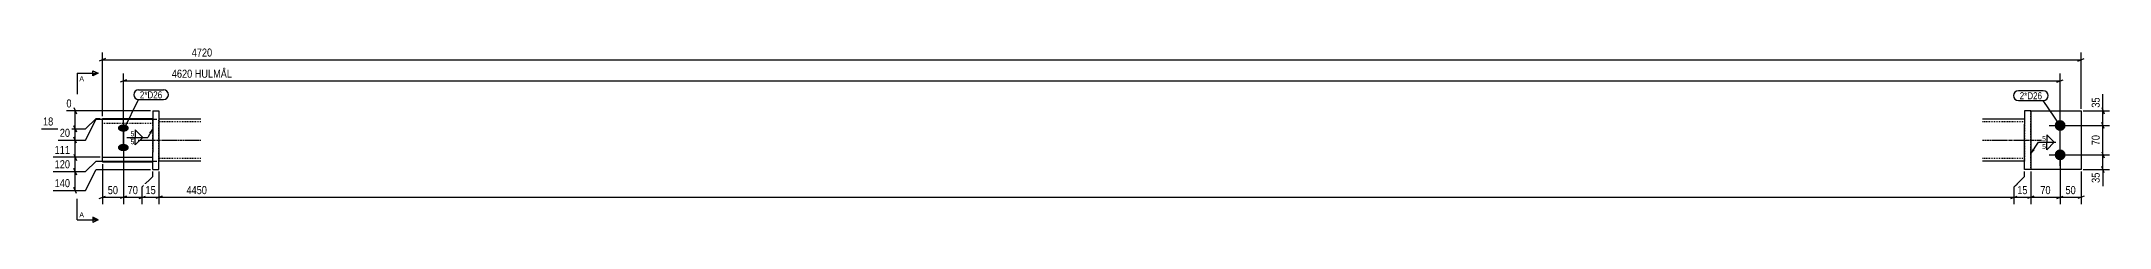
# Model space of a CAD drawing. Header units: millimetres. Extents: x 12 to 21119, y 5 to 432.
# Drawn here: x 16185 to 21119, y 12 to 432 of the extents above; entities that cross this region are included whole.
import ezdxf

# ---------------------------------------------------------------- set-up
doc = ezdxf.new("R2010")
doc.units = ezdxf.units.MM
doc.linetypes.add('DXK_LINE_DOT2', pattern=[3.9198, 1.9599, -1.9599])
doc.linetypes.add('DXK_LINE_DOT3', pattern=[5.9187, 2.979, -0.9799, 0.9799, -0.9799])
for name, color, linetype in [('MÅLSÆTNING', 7, 'Continuous'), ('STÅL', 7, 'Continuous'), ('TEKST', 7, 'Continuous')]:
    doc.layers.add(name, color=color, linetype=linetype)
doc.styles.add('Arial', font='ARIAL.TTF', dxfattribs={"height": 0.2})
doc.styles.add('Arial Narrow', font='ARIALN.TTF', dxfattribs={"height": 0.2})

msp = doc.modelspace()

# ---------------------------------------------------------------- hatches: boundary and pattern name
at = {"layer": 'STÅL', "linetype": 'Continuous'}
for points in [[(21001, 256.4, -1), (21001, 230.4, -1)], [(16381, 228.6), (16378.3, 228.8), (16375.7, 229.3), (16373.4, 230.2), (16371.3, 231.4), (16369.7, 232.9), (16368.6, 234.5), (16368.1, 236.3), (16368.1, 238.1), (16368.6, 239.9), (16369.7, 241.5), (16371.3, 243), (16373.4, 244.2), (16375.7, 245.1), (16378.3, 245.6), (16381, 245.8), (16383.7, 245.6), (16386.3, 245.1), (16388.6, 244.2), (16390.7, 243), (16392.3, 241.5), (16393.4, 239.9), (16393.9, 238.1), (16393.9, 236.3), (16393.4, 234.5), (16392.3, 232.9), (16390.7, 231.4), (16388.6, 230.2), (16386.3, 229.3), (16383.7, 228.8)], [(16381, 182.2), (16378.3, 182.4), (16375.7, 182.9), (16373.4, 183.8), (16371.3, 185), (16369.7, 186.5), (16368.6, 188.1), (16368.1, 189.9), (16368.1, 191.7), (16368.6, 193.5), (16369.7, 195.1), (16371.3, 196.6), (16373.4, 197.8), (16375.7, 198.7), (16378.3, 199.2), (16381, 199.4), (16383.7, 199.2), (16386.3, 198.7), (16388.6, 197.8), (16390.7, 196.6), (16392.3, 195.1), (16393.4, 193.5), (16393.9, 191.7), (16393.9, 189.9), (16393.4, 188.1), (16392.3, 186.5), (16390.7, 185), (16388.6, 183.8), (16386.3, 182.9), (16383.7, 182.4)], [(21001, 186.4, -1), (21001, 160.4, -1)]]:
    msp.add_hatch(color=96, dxfattribs=at).paths.add_polyline_path(points)
at = {"layer": 'TEKST', "linetype": 'Continuous'}
msp.add_hatch(color=3, dxfattribs=at).paths.add_polyline_path([(16442.3, 226.8), (16451, 236.3), (16447.8, 223.8)])

# ---------------------------------------------------------------- linework, layer by layer
at = {"layer": 'MÅLSÆTNING', "color": 7, "linetype": 'Continuous'}
for p, q in [((16338.5, 403.1), (16323.5, 397.1)), ((16331, 265.4), (16331, 417.8)), ((21043.5, 397.1), (21058.5, 403.1)), ((16388.5, 352.6), (16373.5, 346.6)), ((16381, 184.6), (16381, 367.3)), ((16381, 349.6), (21001, 349.6)), ((20993.5, 346.6), (21008.5, 352.6)), ((21001, 178.4), (21001, 367.3)), ((16446, 278.4), (16245.2, 278.4)), ((16262.9, 285.9), (16268.9, 270.9)), ((16265.9, 235.4), (16265.9, 278.4)), ((16290.9, 235.4), (16315.9, 260.4)), ((16290.9, 235.4), (16315.9, 260.4)), ((16290.9, 208.4), (16315.9, 258.4)), ((16290.9, 208.4), (16315.9, 258.4)), ((16315.9, 260.4), (16326, 260.4)), ((16315.9, 260.4), (16326, 260.4)), ((16315.9, 258.4), (16461, 258.4)), ((16315.9, 258.4), (16461, 258.4)), ((21056, 278.4), (21119.1, 278.4)), ((21100.1, 285.9), (21106.1, 270.9)), ((21106.1, 235.9), (21100.1, 250.9)), ((21106.1, 235.9), (21100.1, 250.9)), ((21103.1, 243.4), (21103.1, 278.4)), ((16185.8, 235.4), (16290.9, 235.4)), ((16185.8, 235.4), (16290.9, 235.4)), ((16225.8, 208.4), (16290.9, 208.4)), ((16225.8, 208.4), (16290.9, 208.4)), ((16268.9, 227.9), (16262.9, 242.9)), ((16262.9, 242.9), (16268.9, 227.9)), ((16268.9, 200.9), (16262.9, 215.9)), ((16268.9, 200.9), (16262.9, 215.9)), ((16265.9, 208.4), (16265.9, 235.4)), ((16265.9, 167.6), (16265.9, 208.4)), ((21006, 243.4), (21119.1, 243.4)), ((21006, 243.4), (21119.1, 243.4)), ((21103.1, 173.4), (21103.1, 243.4)), ((16326, 167.6), (16213.6, 167.6)), ((16326, 167.6), (16213.6, 167.6)), ((16262.9, 175.1), (16268.9, 160.1)), ((16262.9, 175.1), (16268.9, 160.1)), ((16265.9, 133.4), (16265.9, 167.6)), ((16290.9, 133.4), (16315.9, 158.4)), ((16290.9, 133.4), (16315.9, 158.4)), ((16315.9, 158.4), (16461, 158.4)), ((16315.9, 158.4), (16461, 158.4)), ((16331, 151.4), (16331, 56.1)), ((16381, 169), (16381, 56.1)), ((21001, 168.4), (21001, 56.1)), ((21006, 173.4), (21119.1, 173.4)), ((21100.1, 180.9), (21106.1, 165.9)), ((16213.6, 133.4), (16290.9, 133.4)), ((16213.6, 133.4), (16290.9, 133.4)), ((16268.9, 125.9), (16262.9, 140.9)), ((16262.9, 140.9), (16268.9, 125.9)), ((16265.9, 88.4), (16265.9, 133.4)), ((16315.9, 138.4), (16446, 138.4)), ((16426, 97.1), (16451, 122.1)), ((16451, 122.1), (16451, 133.4)), ((16451, 122.1), (16451, 133.4)), ((16466, 133.4), (16466, 56.1)), ((16466, 133.4), (16466, 56.1)), ((20891, 97.1), (20916, 122.1)), ((20916, 122.1), (20916, 133.4)), ((20931, 133.4), (20931, 56.1)), ((21056, 138.4), (21119.1, 138.4)), ((21106.1, 130.9), (21100.1, 145.9)), ((16213.6, 88.4), (16290.9, 88.4)), ((16268.9, 80.9), (16262.9, 95.9)), ((16323.5, 69.1), (16338.5, 75.1)), ((16388.5, 75.1), (16373.5, 69.1)), ((16381, 72.1), (16426, 72.1)), ((16418.5, 69.1), (16433.5, 75.1)), ((16426, 56.1), (16426, 97.1)), ((16473.5, 75.1), (16458.5, 69.1)), ((16473.5, 75.1), (16458.5, 69.1)), ((20883.5, 69.1), (20898.5, 75.1)), ((20891, 56.1), (20891, 97.1)), ((20938.5, 75.1), (20923.5, 69.1)), ((20993.5, 69.1), (21008.5, 75.1)), ((21001, 72.1), (21051, 72.1)), ((21058.5, 75.1), (21043.5, 69.1))]:
    msp.add_line(p, q, dxfattribs=at)
at = {"layer": 'STÅL', "color": 2, "linetype": 'Continuous'}
for p, q in [((16331, 156.4), (16331, 260.4)), ((16331, 260.4), (16451, 260.4)), ((16451, 278.4), (16451, 179.5)), ((16451, 278.4), (16466, 278.4)), ((16466, 278.4), (16466, 256.5)), ((16566, 258.4), (16466, 258.4)), ((16466, 256.5), (16466, 160.2)), ((20916, 258.4), (20816, 258.4)), ((20931, 278.4), (20916, 278.4)), ((20916, 278.4), (20916, 256.5)), ((20916, 256.5), (20916, 246.4)), ((20931, 278.4), (21051, 278.4)), ((20931, 278.4), (20931, 138.4)), ((21051, 278.4), (21051, 138.4)), ((20916, 160.2), (20916, 246.4)), ((16331, 167.6), (16451, 167.6)), ((16331, 156.4), (16451, 156.4)), ((16451, 156.4), (16451, 179.5)), ((16451, 138.4), (16451, 156.4)), ((16466, 138.4), (16466, 160.2)), ((16566, 158.4), (16466, 158.4)), ((20916, 158.4), (20816, 158.4)), ((20916, 138.4), (20916, 160.2)), ((16451, 138.4), (16466, 138.4)), ((20931, 138.4), (20916, 138.4)), ((21051, 138.4), (20931, 138.4))]:
    msp.add_line(p, q, dxfattribs=at)
at = {"layer": 'STÅL', "color": 7, "linetype": 'DXK_LINE_DOT2'}
for p, q in [((16331, 249.1), (16451, 249.1)), ((16451, 179.5), (16451, 260.4)), ((16466, 258.4), (16466, 257.5)), ((16466, 257.5), (16466, 256.5)), ((16466, 160.2), (16466, 256.5)), ((16566, 252.4), (16466, 252.4)), ((20916, 252.4), (20816, 252.4)), ((20916, 258.4), (20916, 257.5)), ((20916, 257.5), (20916, 256.5)), ((20916, 256.5), (20916, 160.2)), ((20931, 138.4), (20931, 278.4)), ((16451, 156.4), (16451, 179.5)), ((16566, 164.4), (16466, 164.4)), ((16466, 158.4), (16466, 160.2)), ((20916, 164.4), (20816, 164.4)), ((20916, 159.3), (20916, 160.2)), ((20916, 159.3), (20916, 158.4))]:
    msp.add_line(p, q, dxfattribs=at)
at = {"layer": 'STÅL', "color": 96, "linetype": 'Continuous'}
for p, q in [((16381, 248.8), (16381, 185.2)), ((21001, 217.4), (21001, 269.4)), ((16381, 202.5), (16381, 138.8)), ((20975, 243.4), (21027, 243.4)), ((21001, 147.4), (21001, 199.4)), ((20975, 173.4), (21027, 173.4))]:
    msp.add_line(p, q, dxfattribs=at)
at = {"layer": 'STÅL', "color": 7, "linetype": 'DXK_LINE_DOT3'}
for p, q in [((16416, 208.4), (16566, 208.4)), ((20816, 208.4), (20966, 208.4))]:
    msp.add_line(p, q, dxfattribs=at)
at = {"layer": 'TEKST', "color": 3, "linetype": 'Continuous'}
msp.add_line((16451, 236.3), (16439.6, 215.1), dxfattribs=at)

# ---------------------------------------------------------------- wipeouts: each hides what was drawn before it
at = {"color": 0, "linetype": 'Continuous'}
for points in [[(16287.1, 349), (16287.1, 361.5), (16276, 361.5), (16276, 349)], [(16287.1, 24.5), (16287.1, 37), (16276, 37), (16276, 24.5)]]:
    msp.add_wipeout(points, dxfattribs=at).dxf.layer = 'TEKST'
at = {"color": 0}
msp.add_wipeout([(20957.9, 306), (20957.9, 323.5), (20904.6, 323.5), (20904.6, 306)], dxfattribs=at).dxf.layer = 'TEKST'

# ---------------------------------------------------------------- next in the draw order: hatches: boundary and pattern name
at = {"layer": 'TEKST', "linetype": 'Continuous'}
for points in [[(16308.5, 361.5), (16308.5, 367.8), (16321, 367.8)], [(16308.5, 18.2), (16308.5, 24.5), (16321, 18.2)]]:
    msp.add_hatch(color=30, dxfattribs=at).paths.add_polyline_path(points)

# ---------------------------------------------------------------- next in the draw order: linework, layer by layer
at = {"layer": 'TEKST', "color": 7, "linetype": 'Continuous'}
for p, q in [((16271, 367.8), (16321, 367.8)), ((16271, 18.2), (16321, 18.2))]:
    msp.add_line(p, q, dxfattribs=at)
at = {"layer": 'TEKST', "color": 30, "linetype": 'Continuous'}
for p, q in [((16308.5, 361.5), (16308.5, 374)), ((16308.5, 374), (16321, 367.8)), ((16321, 367.8), (16308.5, 361.5)), ((16321, 18.2), (16308.5, 24.5)), ((16308.5, 24.5), (16308.5, 12)), ((16321, 18.2), (16308.5, 12))]:
    msp.add_line(p, q, dxfattribs=at)

# ---------------------------------------------------------------- next in the draw order: texts
at = {"layer": 'TEKST', "color": 3, "linetype": 'Continuous', "style": 'Arial'}
for p in [(16276, 349), (16276, 24.5)]:
    msp.add_text('A', height=11.9, dxfattribs=at).set_placement(p)

# ---------------------------------------------------------------- next in the draw order: wipeouts: each hides what was drawn before it
at = {"color": 0}
for points, layer in [([(20889.4, 353.3), (20889.4, 381.3), (16492.6, 381.3), (16492.6, 353.3)], 'MÅLSÆTNING'), ([(21099.3, 314.3), (21071.3, 314.3), (21071.3, 281.9), (21099.3, 281.9)], 'MÅLSÆTNING'), ([(21099.3, 224.6), (21071.3, 224.6), (21071.3, 192.2), (21099.3, 192.2)], 'MÅLSÆTNING'), ([(16419.7, 75.8), (16419.7, 103.8), (16387.3, 103.8), (16387.3, 75.8)], 'MÅLSÆTNING'), ([(16473.7, 308.1), (16473.7, 325.6), (16420.4, 325.6), (16420.4, 308.1)], 'TEKST'), ([(20957.9, 306), (20957.9, 323.5), (20904.6, 323.5), (20904.6, 306)], 'TEKST'), ([(16406.8, 216.6), (16406.8, 231.1), (16397.2, 231.1), (16397.2, 216.6)], 'TEKST'), ([(20966.6, 205.1), (20966.6, 219.6), (20957, 219.6), (20957, 205.1)], 'TEKST')]:
    msp.add_wipeout(points, dxfattribs=at).dxf.layer = layer
at = {"color": 0, "linetype": 'Continuous'}
msp.add_wipeout([(16261.4, 282.4), (16261.4, 310.4), (16241.2, 310.4), (16241.2, 282.4)], dxfattribs=at).dxf.layer = 'MÅLSÆTNING'

# ---------------------------------------------------------------- next in the draw order: linework, layer by layer
at = {"layer": 'MÅLSÆTNING', "color": 7, "linetype": 'Continuous'}
for p, q in [((16331, 400.1), (21051, 400.1)), ((21051, 283.4), (21051, 417.8)), ((21103.1, 278.4), (21103.1, 317.8)), ((21103.1, 278.4), (21103.1, 317.8)), ((16381, 169), (16381, 56.1)), ((21006, 173.4), (21119.1, 173.4)), ((21100.1, 180.9), (21106.1, 165.9)), ((21103.1, 138.4), (21103.1, 173.4)), ((16426, 97.1), (16451, 122.1)), ((16331, 72.1), (16381, 72.1)), ((16388.5, 75.1), (16373.5, 69.1)), ((16418.5, 69.1), (16433.5, 75.1)), ((16426, 56.1), (16426, 97.1)), ((16426, 72.1), (16466, 72.1))]:
    msp.add_line(p, q, dxfattribs=at)
at = {"layer": 'TEKST', "color": 7, "linetype": 'Continuous'}
for p, q in [((16271, 367.8), (16271, 317.8)), ((20901.6, 326.5), (20960.9, 326.5)), ((20901.6, 303), (20960.9, 303)), ((21001, 243.4), (20960.9, 303))]:
    msp.add_line(p, q, dxfattribs=at)
at = {"layer": 'TEKST', "color": 3, "linetype": 'Continuous'}
for p, q in [((16427.2, 215.1), (16409.4, 233)), ((16409.4, 233), (16409.4, 215.1)), ((16409.4, 215.1), (16427.2, 215.1)), ((20987, 203.6), (20969.2, 221.4)), ((20969.2, 221.4), (20969.2, 203.6)), ((20969.2, 203.6), (20987, 203.6))]:
    msp.add_line(p, q, dxfattribs=at)
at = {"layer": 'TEKST', "color": 7, "linetype": 'Continuous'}
for centre, start, end in [((20901.6, 314.7), 90, 270), ((20960.9, 314.7), 270, 90)]:
    msp.add_arc(centre, 11.7, start, end, dxfattribs=at)

# ---------------------------------------------------------------- next in the draw order: texts
at = {"layer": 'MÅLSÆTNING', "color": 3, "style": 'Arial Narrow'}
for s, height, p in [('4620 HULMÅL', 19.089, (16496.6, 357.3)), ('70', 19.09, (16391.3, 79.8))]:
    msp.add_text(s, height=height, dxfattribs=at).set_placement(p)
at = {"layer": 'MÅLSÆTNING', "color": 3, "linetype": 'Continuous', "style": 'Arial Narrow'}
msp.add_text('0', height=19.1, dxfattribs=at).set_placement((16245.2, 286.4))
at = {"layer": 'MÅLSÆTNING', "color": 3, "style": 'Arial Narrow'}
for s, p in [('35', (21095.3, 285.9)), ('70', (21095.3, 196.2))]:
    msp.add_text(s, height=19.09, rotation=90.0002, dxfattribs=at).set_placement(p)
at = {"layer": 'TEKST', "color": 3, "style": 'Arial Narrow'}
msp.add_text('2*D26', height=16.7, dxfattribs=at).set_placement((20904.6, 306))

# ---------------------------------------------------------------- next in the draw order: wipeouts: each hides what was drawn before it
at = {"color": 0, "linetype": 'Continuous'}
msp.add_wipeout([(16217.8, 239.4), (16217.8, 267.4), (16185.4, 267.4), (16185.4, 239.4)], dxfattribs=at).dxf.layer = 'MÅLSÆTNING'
at = {"color": 0}
msp.add_wipeout([(16473.7, 308.1), (16473.7, 325.6), (16420.4, 325.6), (16420.4, 308.1)], dxfattribs=at).dxf.layer = 'TEKST'

# ---------------------------------------------------------------- next in the draw order: linework, layer by layer
at = {"layer": 'TEKST', "color": 7, "linetype": 'Continuous'}
for p, q in [((16417.4, 328.6), (16476.7, 328.6)), ((16417.4, 305.1), (16476.7, 305.1))]:
    msp.add_line(p, q, dxfattribs=at)
for centre, radius, start, end in [((16417.4, 316.8), 11.8, 90, 270), ((16476.7, 316.8), 11.7, 270, 90)]:
    msp.add_arc(centre, radius, start, end, dxfattribs=at)

# ---------------------------------------------------------------- next in the draw order: texts
at = {"layer": 'MÅLSÆTNING', "color": 3, "linetype": 'Continuous', "style": 'Arial Narrow'}
msp.add_text('18', height=19.09, dxfattribs=at).set_placement((16189.4, 243.4))
at = {"layer": 'TEKST', "color": 3, "style": 'Arial Narrow'}
msp.add_text('2*D26', height=16.7, dxfattribs=at).set_placement((16420.4, 308.1))

# ---------------------------------------------------------------- next in the draw order: wipeouts: each hides what was drawn before it
at = {"color": 0}
for points in [[(20841.9, 403.8), (20841.9, 431.8), (16540.1, 431.8), (16540.1, 403.8)], [(16372.2, 75.8), (16372.2, 103.8), (16339.8, 103.8), (16339.8, 75.8)], [(21099.3, 134.9), (21071.3, 134.9), (21071.3, 102.5), (21099.3, 102.5)]]:
    msp.add_wipeout(points, dxfattribs=at).dxf.layer = 'MÅLSÆTNING'
at = {"color": 0, "linetype": 'Continuous'}
for points in [[(16406.8, 197.9), (16406.8, 212.4), (16397.2, 212.4), (16397.2, 197.9)], [(20966.6, 186.3), (20966.6, 200.8), (20957, 200.8), (20957, 186.3)]]:
    msp.add_wipeout(points, dxfattribs=at).dxf.layer = 'TEKST'

# ---------------------------------------------------------------- next in the draw order: hatches: boundary and pattern name
at = {"layer": 'TEKST', "linetype": 'Continuous'}
msp.add_hatch(color=3, dxfattribs=at).paths.add_polyline_path([(20940.5, 184.7), (20931, 176), (20935.3, 188.2)])

# ---------------------------------------------------------------- next in the draw order: linework, layer by layer
at = {"layer": 'MÅLSÆTNING', "color": 7, "linetype": 'Continuous'}
for p, q in [((16290.9, 88.4), (16315.9, 138.4)), ((21051, 133.4), (21051, 56.1)), ((21103.1, 138.4), (21103.1, 99)), ((21103.1, 138.4), (21103.1, 99))]:
    msp.add_line(p, q, dxfattribs=at)
at = {"layer": 'TEKST', "color": 7, "linetype": 'Continuous'}
msp.add_line((16382.7, 235.1), (16417.4, 305.1), dxfattribs=at)
at = {"layer": 'TEKST', "color": 3, "linetype": 'Continuous'}
for p, q in [((16389.4, 215.1), (16439.6, 215.1)), ((16409.4, 215.1), (16427.2, 215.1)), ((16427.2, 215.1), (16409.4, 197.3)), ((16409.4, 197.3), (16409.4, 215.1)), ((20931, 176), (20949.2, 203.6)), ((20949.2, 203.6), (20990.6, 203.6)), ((20969.2, 203.6), (20987, 203.6)), ((20987, 203.6), (20969.2, 185.7)), ((20969.2, 185.7), (20969.2, 203.6))]:
    msp.add_line(p, q, dxfattribs=at)

# ---------------------------------------------------------------- next in the draw order: texts
at = {"layer": 'MÅLSÆTNING', "color": 3, "style": 'Arial Narrow'}
for s, p in [('4720', (16544.1, 407.8)), ('50', (16343.8, 79.8))]:
    msp.add_text(s, height=19.09, dxfattribs=at).set_placement(p)
msp.add_text('35', height=19.09, rotation=90.0002, dxfattribs=at).set_placement((21095.3, 106.5))
at = {"layer": 'TEKST', "color": 3, "style": 'Arial Narrow'}
for p in [(16398.2, 217.6), (20958, 206.1)]:
    msp.add_text('5', height=11.9, dxfattribs=at).set_placement(p)
at = {"layer": 'TEKST', "color": 3, "linetype": 'Continuous', "style": 'Arial Narrow'}
for p in [(16398.2, 198.9), (20958, 187.3)]:
    msp.add_text('5', height=11.9, dxfattribs=at).set_placement(p)

# ---------------------------------------------------------------- next in the draw order: wipeouts: each hides what was drawn before it
at = {"color": 0, "linetype": 'Continuous'}
msp.add_wipeout([(16257.8, 212.4), (16257.8, 240.4), (16225.4, 240.4), (16225.4, 212.4)], dxfattribs=at).dxf.layer = 'MÅLSÆTNING'

# ---------------------------------------------------------------- next in the draw order: texts
at = {"layer": 'MÅLSÆTNING', "color": 3, "linetype": 'Continuous', "style": 'Arial Narrow'}
msp.add_text('20', height=19.09, dxfattribs=at).set_placement((16229.4, 216.4))

# ---------------------------------------------------------------- next in the draw order: wipeouts: each hides what was drawn before it
at = {"color": 0}
msp.add_wipeout([(21042.2, 75.8), (21042.2, 103.8), (21009.8, 103.8), (21009.8, 75.8)], dxfattribs=at).dxf.layer = 'MÅLSÆTNING'

# ---------------------------------------------------------------- next in the draw order: linework, layer by layer
at = {"layer": 'MÅLSÆTNING', "color": 7, "linetype": 'Continuous'}
for p, q in [((21001, 168.4), (21001, 56.1)), ((20931, 72.1), (21001, 72.1)), ((20993.5, 69.1), (21008.5, 75.1))]:
    msp.add_line(p, q, dxfattribs=at)

# ---------------------------------------------------------------- next in the draw order: texts
at = {"layer": 'MÅLSÆTNING', "color": 3, "style": 'Arial Narrow'}
msp.add_text('50', height=19.09, dxfattribs=at).set_placement((21013.8, 79.8))

# ---------------------------------------------------------------- next in the draw order: wipeouts: each hides what was drawn before it
at = {"color": 0, "linetype": 'Continuous'}
msp.add_wipeout([(16257.8, 171.6), (16257.8, 199.6), (16213.2, 199.6), (16213.2, 171.6)], dxfattribs=at).dxf.layer = 'MÅLSÆTNING'

# ---------------------------------------------------------------- next in the draw order: texts
at = {"layer": 'MÅLSÆTNING', "color": 3, "linetype": 'Continuous', "style": 'Arial Narrow'}
msp.add_text('111', height=19.09, dxfattribs=at).set_placement((16217.2, 175.6))

# ---------------------------------------------------------------- next in the draw order: wipeouts: each hides what was drawn before it
at = {"color": 0}
msp.add_wipeout([(20982.2, 75.8), (20982.2, 103.8), (20949.8, 103.8), (20949.8, 75.8)], dxfattribs=at).dxf.layer = 'MÅLSÆTNING'

# ---------------------------------------------------------------- next in the draw order: linework, layer by layer
at = {"layer": 'MÅLSÆTNING', "color": 7, "linetype": 'Continuous'}
for p, q in [((20931, 133.4), (20931, 56.1)), ((20891, 72.1), (20931, 72.1)), ((20938.5, 75.1), (20923.5, 69.1))]:
    msp.add_line(p, q, dxfattribs=at)

# ---------------------------------------------------------------- next in the draw order: texts
at = {"layer": 'MÅLSÆTNING', "color": 3, "style": 'Arial Narrow'}
msp.add_text('70', height=19.09, dxfattribs=at).set_placement((20953.8, 79.8))

# ---------------------------------------------------------------- next in the draw order: wipeouts: each hides what was drawn before it
at = {"color": 0, "linetype": 'Continuous'}
msp.add_wipeout([(16257.8, 137.4), (16257.8, 165.4), (16213.2, 165.4), (16213.2, 137.4)], dxfattribs=at).dxf.layer = 'MÅLSÆTNING'

# ---------------------------------------------------------------- next in the draw order: wipeouts: each hides what was drawn before it
msp.add_wipeout([(16257.8, 92.4), (16257.8, 120.4), (16213.2, 120.4), (16213.2, 92.4)], dxfattribs=at).dxf.layer = 'MÅLSÆTNING'
at = {"color": 0}
msp.add_wipeout([(20927.2, 75.8), (20927.2, 103.8), (20894.8, 103.8), (20894.8, 75.8)], dxfattribs=at).dxf.layer = 'MÅLSÆTNING'

# ---------------------------------------------------------------- next in the draw order: linework, layer by layer
at = {"layer": 'MÅLSÆTNING', "color": 7, "linetype": 'Continuous'}
for p, q in [((20891, 97.1), (20916, 122.1)), ((20916, 122.1), (20916, 133.4)), ((16466, 72.1), (20891, 72.1)), ((20883.5, 69.1), (20898.5, 75.1)), ((20891, 56.1), (20891, 97.1))]:
    msp.add_line(p, q, dxfattribs=at)
at = {"layer": 'TEKST', "color": 7, "linetype": 'Continuous'}
msp.add_line((16271, 18.2), (16271, 68.3), dxfattribs=at)

# ---------------------------------------------------------------- next in the draw order: texts
at = {"layer": 'MÅLSÆTNING', "color": 3, "linetype": 'Continuous', "style": 'Arial Narrow'}
for s, p in [('120', (16217.2, 141.4)), ('140', (16217.2, 96.4))]:
    msp.add_text(s, height=19.09, dxfattribs=at).set_placement(p)
at = {"layer": 'MÅLSÆTNING', "color": 3, "style": 'Arial Narrow'}
msp.add_text('15', height=19.09, dxfattribs=at).set_placement((20898.8, 79.8))

# ---------------------------------------------------------------- next in the draw order: wipeouts: each hides what was drawn before it
at = {"color": 0}
for points in [[(16462.2, 75.8), (16462.2, 103.8), (16429.8, 103.8), (16429.8, 75.8)], [(20829.4, 75.8), (20829.4, 103.8), (16527.6, 103.8), (16527.6, 75.8)]]:
    msp.add_wipeout(points, dxfattribs=at).dxf.layer = 'MÅLSÆTNING'

# ---------------------------------------------------------------- next in the draw order: texts
at = {"layer": 'MÅLSÆTNING', "color": 3, "style": 'Arial Narrow'}
for s, p in [('15', (16433.8, 79.8)), ('4450', (16531.6, 79.8))]:
    msp.add_text(s, height=19.09, dxfattribs=at).set_placement(p)

doc.saveas('drawing.dxf')
